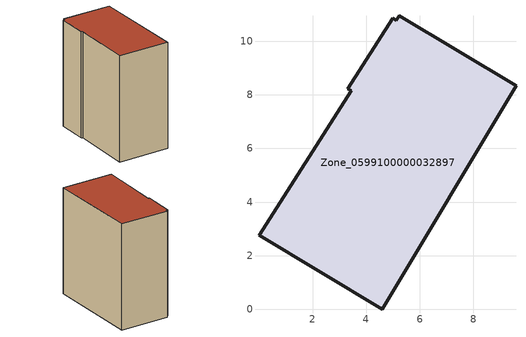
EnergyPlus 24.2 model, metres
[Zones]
Zone_0599100000032897
 floor ground (C_G): 0,2.76 3.44,8.15 3.32,8.22 4.98,10.86 5.12,10.78 5.23,10.95 9.59,8.34 4.6,0 z0
 wall outside (C_F): 5.23,10.95 5.12,10.78 4.98,10.86 3.32,8.22 3.44,8.15 0,2.76 4.6,0 9.59,8.34 5.23,10.95 z0:10.83
 roof outside (C_R): 3.44,8.15 0,2.76 4.6,0 9.59,8.34 5.23,10.95 5.12,10.78 4.98,10.86 3.32,8.22 z10.83
[BUILDING]
Pand.0599100000032897: North Axis=0; Terrain=City; Loads Convergence Tolerance Value=0.04; Temperature Convergence Tolerance Value=0.4; Solar Distribution=FullExterior; Maximum Number of Warmup Days=25; Minimum Number of Warmup Days=1
[Site:Location]
Rotterdam.The.Hague.AP_ZH_NLD Design_Conditions: Latitude=51.96; Longitude=4.45; Time Zone=1; Elevation=-4.5
[SITE:GROUNDTEMPERATURE:BUILDINGSURFACE]
18, 18, 18, 18, 18, 18, 18, 18, 18, 18, 18, 18
[MATERIAL] Thermal Absorptance=0.9; Solar Absorptance=0.7; Visible Absorptance=0.7
Name | Roughness | Thickness | Conductivity | Density | Specific Heat
G.TC.1975-1991 | MediumSmooth | 0.15 | 0.288461 | 540 | 1210
F.TC.1975-1991 | Rough | 0.3 | 0.230769 | 1920 | 840
R.TC.1975-1991 | MediumRough | 0.2 | 0.153846 | 1500 | 1000
[CONSTRUCTION]
C_G: G.TC.1975-1991
C_F: F.TC.1975-1991
C_R: R.TC.1975-1991
[ZONE]
Zone_0599100000032897: Type=1; Multiplier=1; Ceiling Height=Autocalculate; Volume=Autocalculate; Floor Area=autocalculate; Part of Total Floor Area=Yes
[ZONEINFILTRATION:DESIGNFLOWRATE]
Infil_Zone_0599100000032897: Zone or ZoneList or Space or SpaceList=Zone_0599100000032897; Schedule=AlwaysOn; Design Flow Rate Calculation Method=Flow/Area; Flow Rate per Floor Area=0.003; Constant Term Coefficient=1; Temperature Term Coefficient=0; Velocity Term Coefficient=0; Velocity Squared Term Coefficient=0
[HVACTEMPLATE:ZONE:IDEALLOADSAIRSYSTEM]
Zone_0599100000032897: Maximum Heating Supply Air Temperature=50; Minimum Cooling Supply Air Temperature=13; Maximum Heating Supply Air Humidity Ratio=0.0156; Minimum Cooling Supply Air Humidity Ratio=0.0077; Heating Limit=NoLimit; Cooling Limit=NoLimit; Dehumidification Control Type=ConstantSensibleHeatRatio; Cooling Sensible Heat Ratio=0.7; Dehumidification Setpoint=60; Humidification Control Type=None; Humidification Setpoint=30; Outdoor Air Method=None; Outdoor Air Flow Rate per Person=0.00944; Outdoor Air Flow Rate per Zone Floor Area=0; Outdoor Air Flow Rate per Zone=0; Demand Controlled Ventilation Type=None; Outdoor Air Economizer Type=NoEconomizer; Heat Recovery Type=None; Sensible Heat Recovery Effectiveness=0.7; Latent Heat Recovery Effectiveness=0.65
[ZONECONTROL:THERMOSTAT]
ThermostatControl_Zone_0599100000032897: Zone or ZoneList=Zone_0599100000032897; Control Type Schedule=DualSetpointControlType; Control 1=Thermostat_Zone_0599100000032897; Temperature Difference Between Cutout And Setpoint=0
[THERMOSTATSETPOINT:DUALSETPOINT]
Thermostat_Zone_0599100000032897: Heating Setpoint Temperature Schedule=HeatingSetpoint_Zone_0599100000032897; Cooling Setpoint Temperature Schedule=CoolingSetpoint_Zone_0599100000032897
[SCHEDULE:COMPACT]
HeatingSetpoint_Zone_0599100000032897: Through: 12/31, For: AllDays, Until: 24:00, 21
CoolingSetpoint_Zone_0599100000032897: Through: 12/31, For: AllDays, Until: 24:00, 24
DualSetpointControlType: Through: 12/31, For: AllDays, Until: 24:00, 4
AlwaysOn: Through: 12/31, For: AllDays, Until: 24:00, 1
